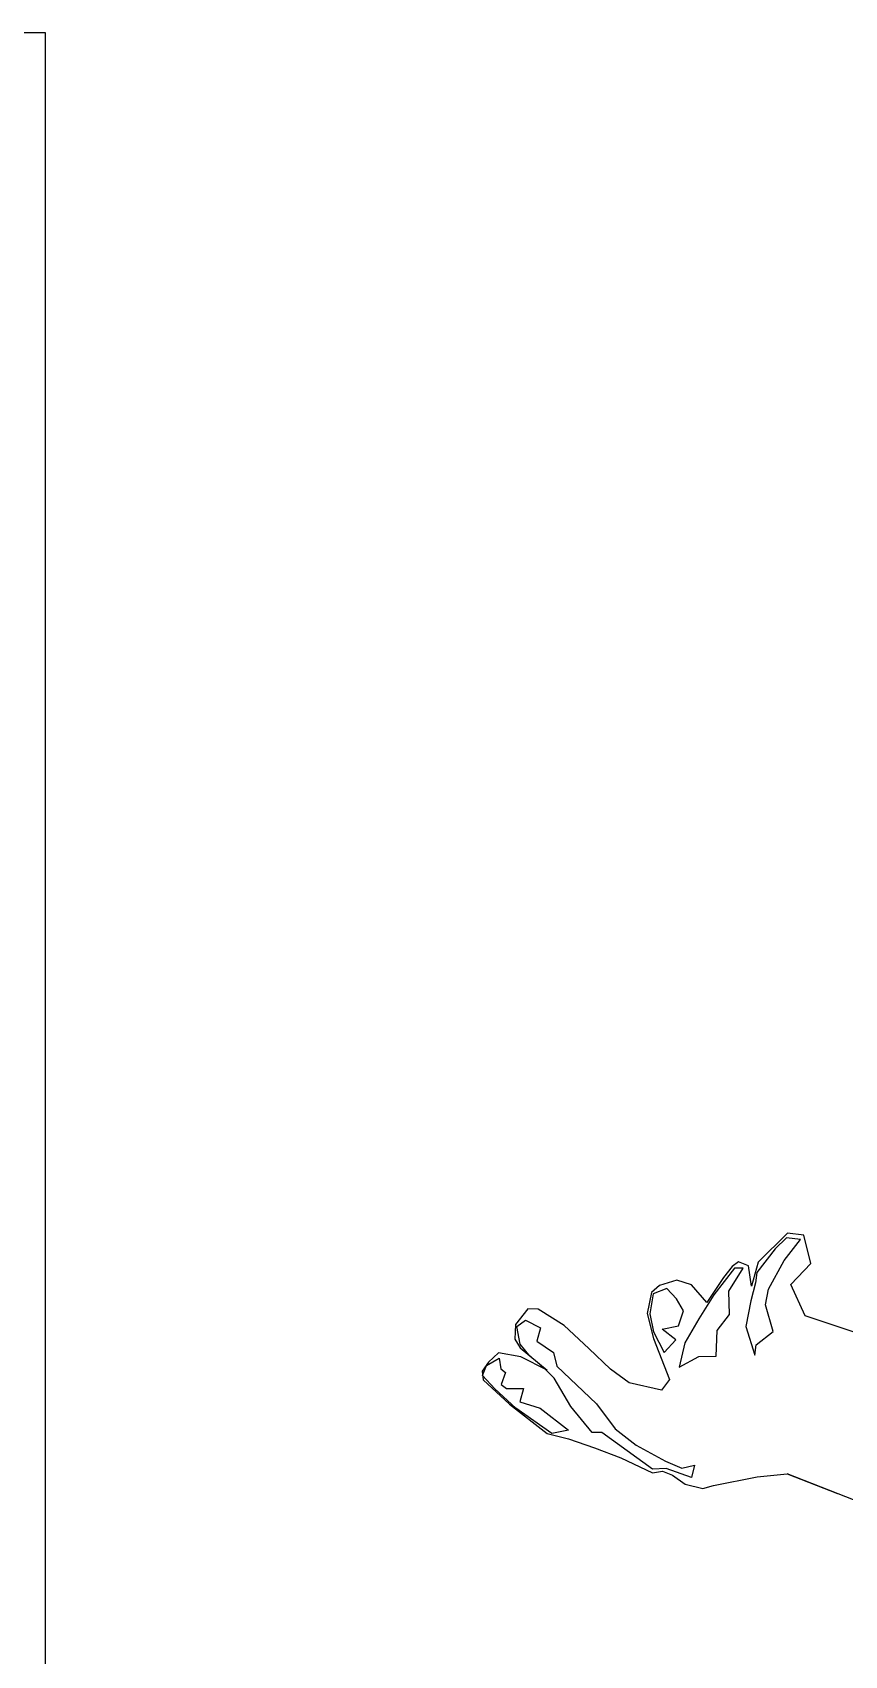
# Model space of a CAD drawing. Header units: millimetres. Extents: x -346728 to 1320345, y -537202 to -385966.
# Drawn here: x 829374 to 831178, y -495144 to -491537 of the extents above; entities that cross this region are included whole.
import ezdxf

# ---------------------------------------------------------------- set-up
doc = ezdxf.new("R2010")
doc.units = ezdxf.units.MM
doc.header["$LTSCALE"] = 100
doc.layers.add('manh', color=4, linetype='Continuous')

msp = doc.modelspace()

# ---------------------------------------------------------------- linework, layer by layer
at = {"layer": 'manh', "color": 8}
for p, q in [((828860.6, -491536.7, -881.1), (829402, -491536.7, -881.1)), ((829402, -491536.7, -881.1), (829402, -497054.2, -881.1))]:
    msp.add_line(p, q, dxfattribs=at)
at = {"layer": 'manh', "color": 33}
for p, q in [((831051.7, -494204.7, -881.1), (830986.5, -494269.5, -881.1)), ((831049.5, -494215.6, -881.1), (831024.1, -494240, -881.1)), ((831043.9, -494265.9, -881.1), (831080.6, -494218.8, -881.1)), ((831080.6, -494218.8, -881.1), (831049.5, -494215.6, -881.1)), ((831087.7, -494209.6, -881.1), (831051.7, -494204.7, -881.1)), ((831103.8, -494272.6, -881.1), (831087.7, -494209.6, -881.1)), ((830942.7, -494269, -881.1), (830928.6, -494279, -881.1)), ((830965.1, -494278, -881.1), (830942.7, -494269, -881.1)), ((830986.5, -494269.5, -881.1), (830971.9, -494323.2, -881.1)), ((831024.1, -494240, -881.1), (830983.4, -494292.3, -881.1)), ((831009.3, -494329.2, -881.1), (831043.9, -494265.9, -881.1)), ((830909.3, -494303.9, -881.1), (830872.4, -494359.2, -881.1)), ((830933.8, -494283.1, -881.1), (830888, -494341.9, -881.1)), ((830928.6, -494279, -881.1), (830909.3, -494303.9, -881.1)), ((830921.3, -494334.3, -881.1), (830952.8, -494283.1, -881.1)), ((830952.8, -494283.1, -881.1), (830933.8, -494283.1, -881.1)), ((830971.9, -494323.2, -881.1), (830965.1, -494278, -881.1)), ((830983.4, -494292.3, -881.1), (830980.3, -494315.1, -881.1)), ((831058.8, -494319.5, -881.1), (831103.8, -494272.6, -881.1)), ((830749.2, -494336.6, -881.1), (830739.7, -494383.9, -881.1)), ((830753.1, -494339.7, -881.1), (830745.7, -494384.3, -881.1)), ((830767.4, -494321.5, -881.1), (830749.2, -494336.6, -881.1)), ((830783.5, -494327.7, -881.1), (830753.1, -494339.7, -881.1)), ((830806, -494309.5, -881.1), (830767.4, -494321.5, -881.1)), ((830805.3, -494351, -881.1), (830783.5, -494327.7, -881.1)), ((830838, -494319.7, -881.1), (830806, -494309.5, -881.1)), ((830872.4, -494359.2, -881.1), (830838, -494319.7, -881.1)), ((830888, -494341.9, -881.1), (830854.5, -494395.7, -881.1)), ((830923, -494386, -881.1), (830921.3, -494334.3, -881.1)), ((830980.3, -494315.1, -881.1), (830970, -494355.3, -881.1)), ((831003, -494364.2, -881.1), (831009.3, -494329.2, -881.1)), ((831091.1, -494388.7, -881.1), (831058.8, -494319.5, -881.1)), ((830475, -494373.1, -881.1), (830447.5, -494408.3, -881.1)), ((830497.5, -494373.8, -881.1), (830475, -494373.1, -881.1)), ((830555.2, -494410.3, -881.1), (830497.5, -494373.8, -881.1)), ((830820.4, -494377.4, -881.1), (830805.3, -494351, -881.1)), ((830809.1, -494410.7, -881.1), (830820.4, -494377.4, -881.1)), ((830970, -494355.3, -881.1), (830959.3, -494412.2, -881.1)), ((831019.8, -494423.6, -881.1), (831003, -494364.2, -881.1)), ((830447.5, -494408.3, -881.1), (830445.5, -494440.5, -881.1)), ((830450.4, -494412.7, -881.1), (830469.8, -494398.5, -881.1)), ((830457.6, -494451.9, -881.1), (830450.4, -494412.7, -881.1)), ((830469.8, -494398.5, -881.1), (830502.7, -494415.6, -881.1)), ((830609.9, -494461.4, -881.1), (830555.2, -494410.3, -881.1)), ((830739.7, -494383.9, -881.1), (830753.6, -494438.9, -881.1)), ((830745.7, -494384.3, -881.1), (830754.2, -494424.6, -881.1)), ((830773.5, -494418.7, -881.1), (830809.1, -494410.7, -881.1)), ((830854.5, -494395.7, -881.1), (830823.4, -494449.1, -881.1)), ((830895.5, -494421.3, -881.1), (830923, -494386, -881.1)), ((830959.3, -494412.2, -881.1), (830979, -494475.9, -881.1)), ((831213, -494429.2, -881.1), (831091.1, -494388.7, -881.1)), ((830445.5, -494440.5, -881.1), (830457.4, -494460.2, -881.1)), ((830502.7, -494415.6, -881.1), (830494.5, -494445, -881.1)), ((830494.5, -494445, -881.1), (830531.9, -494469.9, -881.1)), ((830753.6, -494438.9, -881.1), (830789.7, -494530.1, -881.1)), ((830754.2, -494424.6, -881.1), (830777.5, -494470.1, -881.1)), ((830803.6, -494442.1, -881.1), (830773.5, -494418.7, -881.1)), ((830777.5, -494470.1, -881.1), (830803.6, -494442.1, -881.1)), ((830823.4, -494449.1, -881.1), (830811.1, -494502.6, -881.1)), ((830893.1, -494478.3, -881.1), (830895.5, -494421.3, -881.1)), ((830982.1, -494453.1, -881.1), (831019.8, -494423.6, -881.1)), ((830383.1, -494499, -881.1), (830410.7, -494482.6, -881.1)), ((830409.2, -494471, -881.1), (830386.9, -494491.4, -881.1)), ((830458.8, -494480.1, -881.1), (830409.2, -494471, -881.1)), ((830410.7, -494482.6, -881.1), (830414.8, -494506.8, -881.1)), ((830457.4, -494460.2, -881.1), (830517.9, -494509.4, -881.1)), ((830477.1, -494475.6, -881.1), (830457.6, -494451.9, -881.1)), ((830517.9, -494509.4, -881.1), (830458.8, -494480.1, -881.1)), ((830515.5, -494509.7, -881.1), (830477.1, -494475.6, -881.1)), ((830531.9, -494469.9, -881.1), (830539.2, -494500.8, -881.1)), ((830658.2, -494507.4, -881.1), (830609.9, -494461.4, -881.1)), ((830811.1, -494502.6, -881.1), (830854.3, -494479.5, -881.1)), ((830854.3, -494479.5, -881.1), (830893.1, -494478.3, -881.1)), ((830979, -494475.9, -881.1), (830982.1, -494453.1, -881.1)), ((830386.9, -494491.4, -881.1), (830372.9, -494512.1, -881.1)), ((830372.9, -494512.1, -881.1), (830375.3, -494530.7, -881.1)), ((830374.1, -494521.3, -881.1), (830383.1, -494499, -881.1)), ((830401.4, -494551, -881.1), (830374.1, -494521.3, -881.1)), ((830414.8, -494506.8, -881.1), (830425.3, -494515, -881.1)), ((830425.3, -494515, -881.1), (830415.5, -494541, -881.1)), ((830533.1, -494527.6, -881.1), (830515.5, -494509.7, -881.1)), ((830539.2, -494500.8, -881.1), (830627.5, -494584.4, -881.1)), ((830699.7, -494537.7, -881.1), (830658.2, -494507.4, -881.1)), ((830375.3, -494530.7, -881.1), (830433.9, -494584.8, -881.1)), ((830448, -494593.7, -881.1), (830401.4, -494551, -881.1)), ((830415.5, -494541, -881.1), (830427.3, -494550.2, -881.1)), ((830427.3, -494550.2, -881.1), (830465.1, -494550.2, -881.1)), ((830465.1, -494550.2, -881.1), (830456.9, -494579.6, -881.1)), ((830570.4, -494590.3, -881.1), (830533.1, -494527.6, -881.1)), ((830771.4, -494553.6, -881.1), (830699.7, -494537.7, -881.1)), ((830789.7, -494530.1, -881.1), (830771.4, -494553.6, -881.1)), ((830433.9, -494584.8, -881.1), (830517.6, -494650, -881.1)), ((830528.2, -494649.9, -881.1), (830448, -494593.7, -881.1)), ((830456.9, -494579.6, -881.1), (830502.4, -494594, -881.1)), ((830502.4, -494594, -881.1), (830565.1, -494642.9, -881.1)), ((830617.8, -494648.2, -881.1), (830570.4, -494590.3, -881.1)), ((830627.5, -494584.4, -881.1), (830668.6, -494639.6, -881.1)), ((830517.6, -494650, -881.1), (830565.1, -494661.8, -881.1)), ((830565.1, -494642.9, -881.1), (830528.2, -494649.9, -881.1)), ((830565.1, -494661.8, -881.1), (830623.1, -494681.8, -881.1)), ((830639, -494647.9, -881.1), (830617.8, -494648.2, -881.1)), ((830751.9, -494729.6, -881.1), (830639, -494647.9, -881.1)), ((830668.6, -494639.6, -881.1), (830715.7, -494676.3, -881.1)), ((830623.1, -494681.8, -881.1), (830681.4, -494704.1, -881.1)), ((830715.7, -494676.3, -881.1), (830780.4, -494711.9, -881.1)), ((830681.4, -494704.1, -881.1), (830751.7, -494737.9, -881.1)), ((830751.7, -494737.9, -881.1), (830773.7, -494734, -881.1)), ((830782.3, -494728.2, -881.1), (830751.9, -494729.6, -881.1)), ((830773.7, -494734, -881.1), (830796, -494743, -881.1)), ((830780.4, -494711.9, -881.1), (830816.6, -494727.5, -881.1)), ((830838, -494748.4, -881.1), (830782.3, -494728.2, -881.1)), ((830816.6, -494727.5, -881.1), (830845.2, -494720.4, -881.1)), ((830845.2, -494720.4, -881.1), (830838, -494748.4, -881.1)), ((830796, -494743, -881.1), (830824.5, -494763.1, -881.1)), ((830824.5, -494763.1, -881.1), (830863.5, -494772.5, -881.1)), ((830863.5, -494772.5, -881.1), (830887.5, -494765.9, -881.1)), ((830887.5, -494765.9, -881.1), (830984.3, -494746.9, -881.1)), ((830984.3, -494746.9, -881.1), (831050.8, -494739.8, -881.1)), ((831421.5, -494885.6, -881.1), (831050.8, -494739.8, -881.1)), ((831050.8, -494739.8, -881.1), (831162.9, -494783.9, -881.1))]:
    msp.add_line(p, q, dxfattribs=at)

doc.saveas('drawing.dxf')
